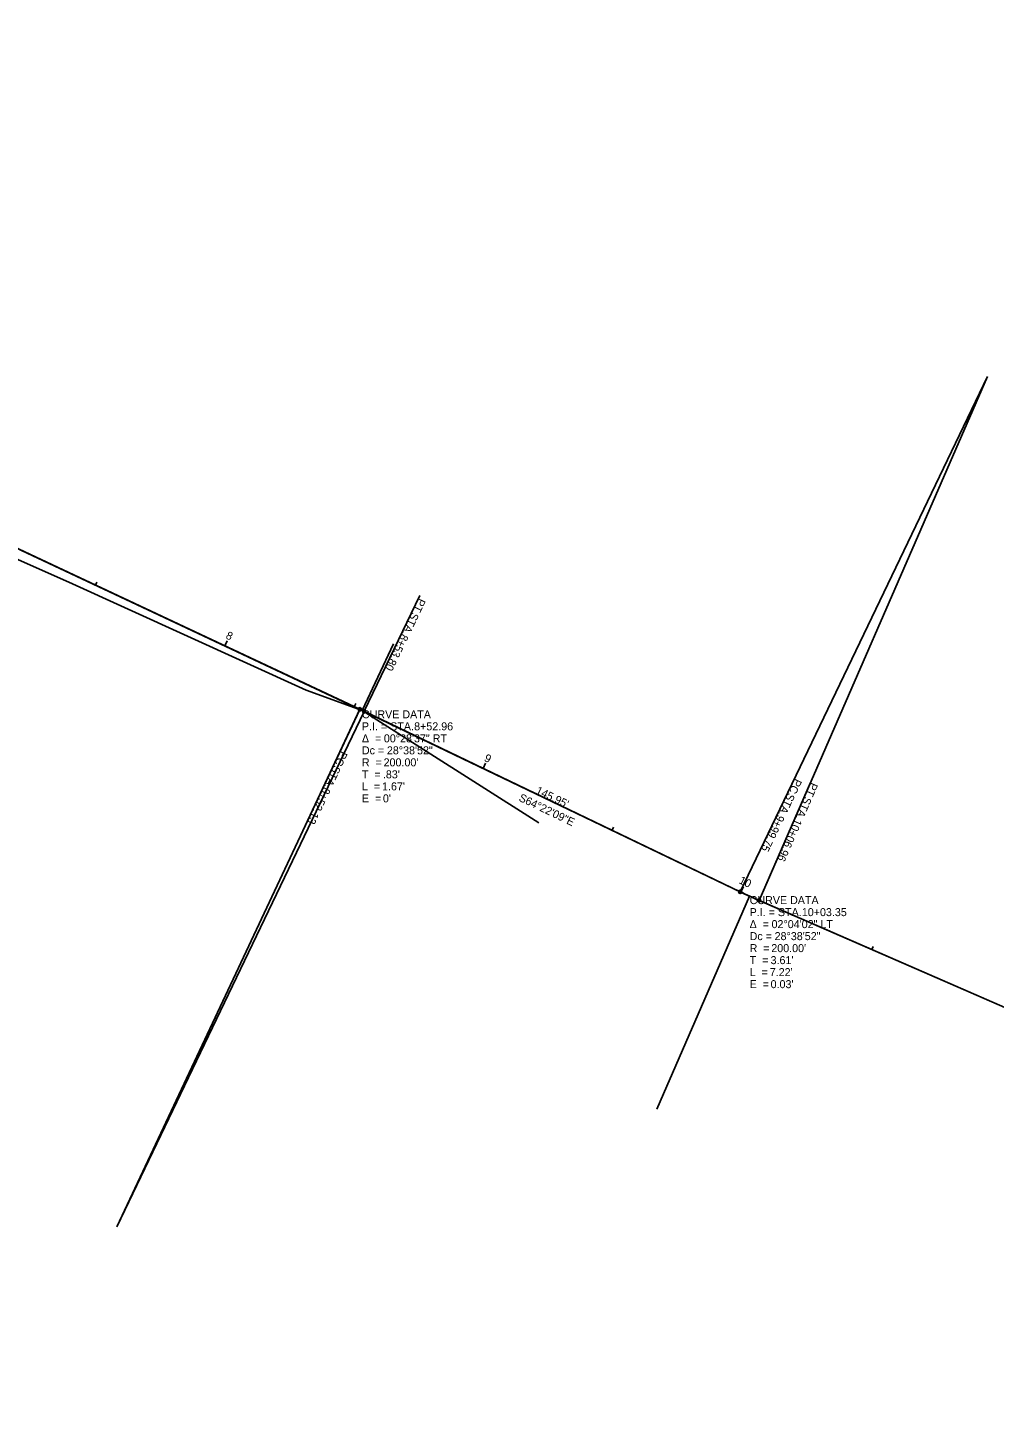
# Model space of a CAD drawing. Extents: x 1439896 to 1441697, y 420263 to 421715.
# Drawn here: x 1440512.6 to 1440850.7, y 420912.6 to 421397 of the extents above; entities that cross this region are included whole.
import ezdxf

# ---------------------------------------------------------------- set-up
doc = ezdxf.new("R2010")
doc.units = 0
for name, color, linetype in [('Default', 7, 'Continuous'), ('DR_X_Cells', 7, 'Continuous'), ('SV_P_Control_Cells_Set', 7, 'Continuous'), ('SV_P_Mon_Cells_Set', 7, 'Continuous'), ('SV_X_Mon_Cells_Found', 7, 'Continuous'), ('SV_X_Random_Point', 7, 'Continuous'), ('SV_X_Shot_Marker', 7, 'Continuous'), ('SV_X_Text_Elevation', 7, 'Continuous')]:
    doc.layers.add(name, color=color, linetype=linetype)

msp = doc.modelspace()

# ---------------------------------------------------------------- linework, layer by layer
at = {"layer": 'Default'}
for p, q in [((1440273.76, 421325.22), (1440630.33, 421157.78)), ((1440273.76, 421325.22), (1440628.82, 421158.49)), ((1440275.61, 421324.35), (1440628.74, 421158.53)), ((1440761.84, 421094.68), (1440848.35, 421275)), ((1440768.4, 421091.68), (1440848.35, 421275)), ((1440629.58, 421158.14), (1440640.52, 421181.45)), ((1440543.81, 420977.46), (1440628.82, 421158.49)), ((1440543.81, 420977.46), (1440630.33, 421157.78)), ((1440630.25, 421157.82), (1440761.84, 421094.68)), ((1440630.33, 421157.78), (1440761.84, 421094.68)), ((1440765.09, 421093.12), (1440732.63, 421018.7)), ((1440768.4, 421091.68), (1441178.98, 420912.61)), ((1440768.4, 421091.68), (1441129.75, 420934.08))]:
    msp.add_line(p, q, dxfattribs=at)
for centre, start, end in [((1440543.73, 420977.5), 64.3691, 64.8462), ((1440848.35, 421275), 244.3691, 246.4365)]:
    msp.add_arc(centre, 200, start, end, dxfattribs=at)
at = {"layer": 'DR_X_Cells'}
for p, q in [((1440536.3, 421201.94), (1440536.81, 421203.03)), ((1440581.56, 421180.69), (1440582.41, 421182.5)), ((1440626.81, 421159.44), (1440627.32, 421160.52)), ((1440671.9, 421137.83), (1440672.77, 421139.63)), ((1440716.98, 421116.2), (1440717.5, 421117.28)), ((1440762.06, 421094.57), (1440762.93, 421096.38)), ((1440807.85, 421074.47), (1440808.33, 421075.57))]:
    msp.add_line(p, q, dxfattribs=at)
at = {"layer": 'SV_P_Mon_Cells_Set'}
for p, q in [((1440629.58, 421158.14), (1440765.15, 421093.1)), ((1440765.09, 421093.12), (1441127.07, 420935.25))]:
    msp.add_line(p, q, dxfattribs=at)
for points in [[(1440691.36, 421118.81), (1440629.58, 421158.14), (1440609.97, 421165.18), (1440526.94, 421203.03), (1440470.42, 421228.12), (1440360.67, 421269.16), (1440307.16, 421308.68), (1440273.76, 421325.22), (1440198.26, 421353.66), (1440147.64, 421370.92), (1440109.27, 421396.96)], [(1440629.58, 421158.14), (1440273.76, 421325.22), (1440141.75, 421390.54)]]:
    msp.add_lwpolyline(points, dxfattribs=at)
for centre, start, end in [((1440543.82, 420977.46), 64.37, 64.846), ((1440848.41, 421274.98), 244.37, 246.4365)]:
    msp.add_arc(centre, 200, start, end, dxfattribs=at)
at = {"layer": 'SV_X_Mon_Cells_Found'}
for p, q in [((1440630.25, 421157.82), (1440649.71, 421198.39)), ((1440628.74, 421158.53), (1440609.62, 421117.8)), ((1440761.84, 421094.68), (1440781.3, 421135.25)), ((1440768.4, 421091.68), (1440786.39, 421132.93))]:
    msp.add_line(p, q, dxfattribs=at)
for centre in [(1440628.74, 421158.53), (1440630.25, 421157.82), (1440761.84, 421094.68), (1440768.4, 421091.68)]:
    msp.add_circle(centre, 0.6, dxfattribs=at)
at = {"layer": 'SV_X_Text_Elevation'}
for p, q in [((1440275.61, 421324.35), (1440628.74, 421158.53)), ((1440630.25, 421157.82), (1440761.84, 421094.68)), ((1440768.4, 421091.68), (1441129.75, 420934.08))]:
    msp.add_line(p, q, dxfattribs=at)
for centre, start, end in [((1440543.73, 420977.5), 64.3691, 64.8462), ((1440848.35, 421275), 244.3691, 246.4365)]:
    msp.add_arc(centre, 200, start, end, dxfattribs=at)

# ---------------------------------------------------------------- texts
at = {"layer": 'DR_X_Cells'}
for s, rotation, p in [('8', 334.8462, (1440581.62, 421183.42)), ('9', 334.3691, (1440672.01, 421140.55)), ('10', 334.4418, (1440761.13, 421097.79))]:
    msp.add_text(s, height=2.8, rotation=rotation, dxfattribs=at).set_placement(p)
at = {"layer": 'SV_P_Control_Cells_Set'}
msp.add_text('S64°22\'09"E', height=2.8, rotation=334.3691, dxfattribs=at).set_placement((1440684.1, 421126.65))
at = {"layer": 'SV_X_Mon_Cells_Found'}
for s, rotation, p in [('PT', 244.3691, (1440649.39, 421197.62)), (' STA. ', 244.3691, (1440647.48, 421193.64)), ('8+53.80', 244.3691, (1440643.39, 421185.12)), ('PC', 244.8462, (1440622.06, 421144.19)), (' STA. ', 244.8462, (1440620.11, 421140.04)), ('PC', 244.3691, (1440781, 421134.53)), ('8+52.13', 244.8462, (1440616.09, 421131.49)), (' STA. ', 244.3691, (1440779.02, 421130.39)), ('PT', 246.4365, (1440786.55, 421133.18)), (' STA. ', 246.4365, (1440784.78, 421129.14)), ('9+99.75', 244.3691, (1440774.93, 421121.87)), ('10+06.96', 246.4365, (1440781, 421120.47))]:
    msp.add_text(s, height=2.8, rotation=rotation, dxfattribs=at).set_placement(p)
at = {"layer": 'SV_X_Random_Point'}
msp.add_text("145.95'", height=2.8, rotation=334.3691, dxfattribs=at).set_placement((1440690.04, 421129.18))
at = {"layer": 'SV_X_Shot_Marker'}
for s, p in [('CURVE DATA', (1440629.49, 421155.37)), ('P.I. = STA. ', (1440629.49, 421151.17)), ('8+52.96', (1440647.76, 421151.17)), ('Δ  = ', (1440629.49, 421146.97)), ('00°28\'37" RT', (1440637.17, 421146.97)), ('Dc = ', (1440629.49, 421142.77)), ('28°38\'52"', (1440638.23, 421142.77)), ('R  = ', (1440629.49, 421138.57)), ("200.00'", (1440637.08, 421138.57)), ('T  = ', (1440629.49, 421134.37)), (".83'", (1440636.83, 421134.37)), ('L  = ', (1440629.49, 421130.17)), ("1.67'", (1440636.54, 421130.17)), ('E  = ', (1440629.49, 421125.97)), ("0'", (1440636.84, 421125.97)), ('CURVE DATA', (1440765.12, 421090.38)), ('P.I. = STA. ', (1440765.12, 421086.18)), ('10+03.35', (1440783.38, 421086.18)), ('Δ  = ', (1440765.12, 421081.98)), ('02°04\'02" LT', (1440772.79, 421081.98)), ('Dc = ', (1440765.12, 421077.78)), ('R  = ', (1440765.12, 421073.58)), ("200.00'", (1440772.7, 421073.58)), ('28°38\'52"', (1440773.86, 421077.78)), ('T  = ', (1440765.12, 421069.38)), ("3.61'", (1440772.45, 421069.38)), ('L  = ', (1440765.12, 421065.18)), ("7.22'", (1440772.16, 421065.18)), ('E  = ', (1440765.12, 421060.98)), ("0.03'", (1440772.46, 421060.98))]:
    msp.add_text(s, height=2.8, dxfattribs=at).set_placement(p)

doc.saveas('drawing.dxf')
